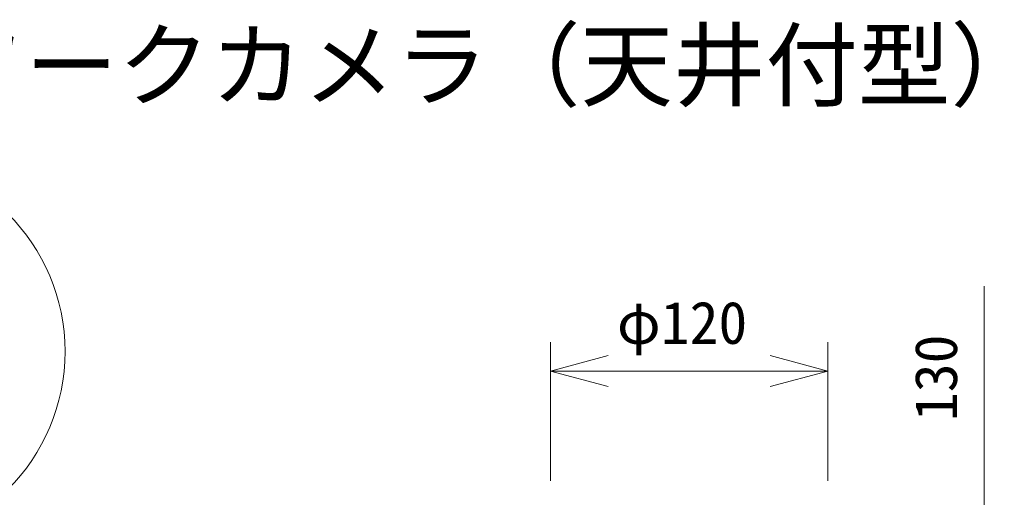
# Model space of a CAD drawing. Units: millimetres, scale not verified. Extents: x -62 to 63, y -57 to 57.
# Drawn here: x -19.73 to 23.22, y 36.17 to 56.8 of the extents above; entities that cross this region are included whole.
import ezdxf
from ezdxf.enums import TextEntityAlignment as Align

# ---------------------------------------------------------------- set-up
doc = ezdxf.new("R2010")
doc.units = ezdxf.units.MM
doc.header["$LTSCALE"] = 0.125
for name, color, linetype, lineweight in [('0-0_0', 7, 'Continuous', 20), ('0-4_SUNPO', 3, 'Continuous', 18), ('0-5_GAIKEI', 1, 'Continuous', 18)]:
    doc.layers.add(name, color=color, linetype=linetype, lineweight=lineweight)
doc.layers.add('0-1_MOJI1', color=7, linetype='Continuous')
doc.styles.add('ＭＳ ゴシック', font='')
doc.styles.get('ＭＳ ゴシック').set_extended_font_data('MS Gothic')

# ---------------------------------------------------------------- blocks, each defined once
blk = doc.blocks.new('_Open30')
at = {"layer": '0-0_0'}
blk.add_line((0, 0), (-1, 0), dxfattribs=at)
blk.add_lwpolyline([(-1, 0.26795), (0, 0), (-1, -0.26795)], dxfattribs=at)
blk = doc.blocks.new('D1')
at = {"layer": '0-4_SUNPO'}
for p, q in [((196.7074, 350.3758), (196.7074, 356.3695)), ((208.7074, 350.3758), (208.7074, 356.3695)), ((199.2074, 355.1195), (206.2074, 355.1195))]:
    blk.add_line(p, q, dxfattribs=at)
at = {"layer": '0-4_SUNPO', "xscale": 2.5, "yscale": 2.5, "rotation": 180}
blk.add_blockref('_Open30', (196.7074, 355.1195), dxfattribs=at)
at = {"layer": '0-4_SUNPO', "xscale": 2.5, "yscale": 2.5}
blk.add_blockref('_Open30', (208.7074, 355.1195), dxfattribs=at)
at = {"layer": '0-4_SUNPO', "color": 7, "style": 'ＭＳ ゴシック'}
blk.add_text('φ120', height=1.833, dxfattribs=at).set_placement((199.5824, 355.7445), align=Align.BOTTOM_LEFT)
blk = doc.blocks.new('D4')
at = {"layer": '0-4_SUNPO'}
for p, q in [((215.4644, 348.3758), (215.4644, 358.7925)), ((210.7074, 348.3758), (216.7144, 348.3758)), ((215.4644, 337.8258), (215.4644, 345.8758)), ((206.4574, 335.3258), (216.7144, 335.3258))]:
    blk.add_line(p, q, dxfattribs=at)
at = {"layer": '0-4_SUNPO', "xscale": 2.5, "yscale": 2.5}
for p, rotation in [((215.4644, 348.3758), 90), ((215.4644, 335.3258), 270)]:
    blk.add_blockref('_Open30', p, dxfattribs=dict(at, rotation=rotation))
at = {"layer": '0-4_SUNPO', "color": 7, "style": 'ＭＳ ゴシック'}
blk.add_text('130', height=1.833, rotation=90, dxfattribs=at).set_placement((214.8394, 352.9592), align=Align.BOTTOM_LEFT)

msp = doc.modelspace()

# ---------------------------------------------------------------- linework, layer by layer
at = {"layer": '0-5_GAIKEI'}
msp.add_circle((-26.1942, 42.4629), 8.4165, dxfattribs=at)

# ---------------------------------------------------------------- block references
at = {"layer": '0-4_SUNPO'}
for name in ['D4', 'D1']:
    msp.add_blockref(name, (-193.4976, -313.5009), dxfattribs=at)

# ---------------------------------------------------------------- texts
at = {"layer": '0-1_MOJI1', "style": 'ＭＳ ゴシック'}
msp.add_text('ネットワークカメラ（天井付型）', height=2.933, dxfattribs=at).set_placement((-35.4976, 52.4991), align=Align.BOTTOM_LEFT)

doc.saveas('drawing.dxf')
